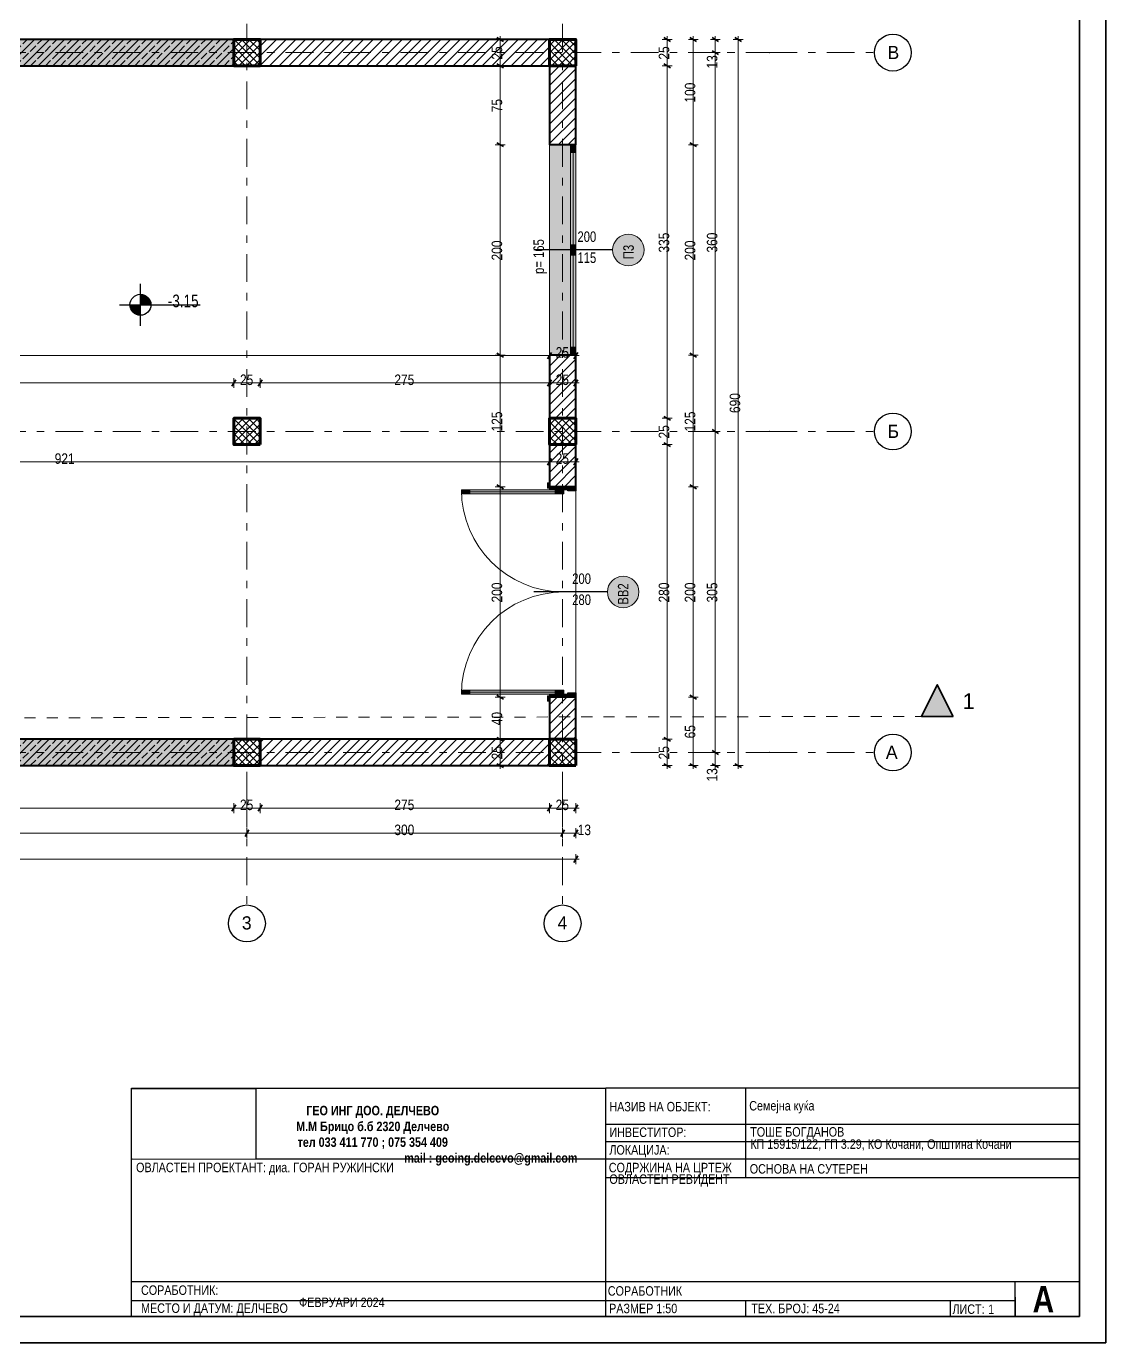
# Model space of a CAD drawing. Header units: millimetres. Extents: x -428 to 1070, y 0 to 420.
# Drawn here: x 214.8 to 420, y 0 to 250.2 of the extents above; entities that cross this region are included whole.
import ezdxf
from ezdxf.xclip import XClip

# ---------------------------------------------------------------- set-up
doc = ezdxf.new("R2010")
doc.units = ezdxf.units.MM
doc.header["$MEASUREMENT"] = 0
doc.header["$XCLIPFRAME"] = 0
doc.set_wipeout_variables(frame=1)
for name, pattern in [('- Двойно прекъснати линии', [10.936111, 5.291667, -2.116667, 1.411111, -2.116667]), ('- Прекъснати линия', [4.233333, 2.116667, -2.116667]), ('Wipeout_Contour', [1000, 0, -1000])]:
    doc.linetypes.add(name, pattern=pattern)
for name, color, linetype, lineweight, true_color in [('1', 7, 'Continuous', 13, 0x2b2b2b), ('168', 7, 'Continuous', 15, 0x5e5e5e), ('19', 7, 'Continuous', 0, 0xe4e4e4), ('25', 7, 'Continuous', 35, 0x1b1b1b), ('3', 7, 'Continuous', 18, 0x7c7c7c), ('45', 7, 'Continuous', 35, 0x404040), ('46', 7, 'Continuous', 35, 0x4e4e4e), ('5', 7, 'Continuous', 25, 0x4e4e4e), ('58', 7, 'Continuous', 25, 0xdf0000), ('61', 7, 'Continuous', 20, 0x6a6a6a), ('65', 7, 'Continuous', 20, 0x4e4e4e), ('85', 7, 'Continuous', 20, 0x404040), ('89', 7, 'Continuous', 20, 0x111111)]:
    doc.layers.add(name, color=color, linetype=linetype, lineweight=lineweight, true_color=true_color)
for name, color, linetype, lineweight in [('101', 253, 'Continuous', 15), ('18', 9, 'Continuous', 15), ('2', 8, 'Continuous', 15), ('23', 8, 'Continuous', 30), ('27', 7, 'Continuous', 40), ('41', 7, 'Continuous', 35), ('47', 7, 'Continuous', 60), ('7', 7, 'Continuous', 25)]:
    doc.layers.add(name, color=color, linetype=linetype, lineweight=lineweight)
doc.styles.add('GENERATED_STYLE_3', font='arial.ttf')
doc.styles.add('GENERATED_STYLE_4', font='GOTHIC.TTF')
doc.styles.add('GENERATED_STYLE_5', font='GOTHICB.TTF')
doc.styles.add('GENERATED_STYLE_6', font='GOTHIC.TTF')
picture_1 = doc.add_image_def('image1.jpg', size_in_pixel=(1216, 687))
pattern_1 = [(45, (-1057.9164, 149.9544), (-0.9192388, 0.9192388), [])]
pattern_2 = [(45, (-1057.9164, 149.9544), (-1.4142136, 1.4142136), []), (45, (-1058.6235, 150.6615), (-1.4142136, 1.4142136), [1.5, -0.5])]
pattern_3 = [(45, (-1057.9164, 149.9544), (-0.7071068, 0.7071068), []), (135, (-1057.9164, 149.9544), (0.7071068, 0.7071068), [])]

# ---------------------------------------------------------------- blocks, each defined once
blk = doc.blocks.new('Drawing_1_1', base_point=(246.71, 41.62))
at = {"color": 254, "linetype": 'Wipeout_Contour', "lineweight": 0, "ltscale": 1001.123103}
blk.add_wipeout([(234.97, 34.99), (258.44, 34.99), (258.44, 48.25), (234.97, 48.25)], dxfattribs=at)
at = {"layer": '1', "color": 250, "lineweight": 13, "true_color": 0x2b2b2b}
image = blk.add_image(picture_1, insert=(234.97, 34.99), size_in_units=(23.47, 13.26), dxfattribs=at)
image.set_boundary_path([(-0.5, -0.5), (1215.5, 686.5)])

msp = doc.modelspace()

# ---------------------------------------------------------------- hatches: boundary and pattern name
at = {"layer": '1', "linetype": 'Continuous', "lineweight": 13}
h = msp.add_hatch(dxfattribs=at)
h.set_pattern_fill('1_СТОМАНОБЕТОН_0001', color=256, style=0, pattern_type=2)
h.set_pattern_definition(pattern_2)
h.paths.add_polyline_path([(156.24, 247.67), (156.24, 242.67), (254.29, 242.67), (254.29, 247.67)])
h = msp.add_hatch(dxfattribs=at)
h.set_pattern_fill('1_СТОМАНОБЕТОН_0001', color=256, style=0, pattern_type=2)
h.set_pattern_definition(pattern_2)
h.paths.add_polyline_path([(156.24, 109.67), (254.29, 109.67), (254.29, 114.67), (156.24, 114.67)])
at = {"layer": '18', "linetype": 'Continuous', "lineweight": 15}
for points in [[(156.24, 247.67), (156.24, 242.67), (254.29, 242.67), (254.29, 247.67)], [(156.24, 109.67), (254.29, 109.67), (254.29, 114.67), (156.24, 114.67)]]:
    msp.add_hatch(color=256, dxfattribs=at).paths.add_polyline_path(points)
at = {"layer": '19', "linetype": 'Continuous', "lineweight": 0}
for points in [[(319.29, 208.67), (319.29, 226.17), (318.29, 226.17), (318.29, 208.67)], [(329.29, 204.67, 1), (329.29, 210.67, 1)], [(319.29, 207.67), (319.29, 208.67), (318.29, 208.67), (318.29, 207.67)], [(318.29, 207.67), (318.29, 206.67), (319.29, 206.67), (319.29, 207.67)], [(319.29, 189.17), (319.29, 206.67), (318.29, 206.67), (318.29, 189.17)], [(297.55, 162.11), (297.55, 161.31), (299.15, 161.31), (299.15, 162.11)], [(328.29, 139.67, 1), (328.29, 145.67, 1)], [(297.55, 123.23), (299.15, 123.23), (299.15, 124.03), (297.55, 124.03)]]:
    msp.add_hatch(color=256, dxfattribs=at).paths.add_polyline_path(points)
at = {"layer": '25', "linetype": 'Continuous', "lineweight": 35}
msp.add_hatch(color=256, dxfattribs=at).paths.add_polyline_path([(390.99, 119.03), (387.99, 125.03), (384.99, 119.02)])
at = {"layer": '58', "linetype": 'Continuous', "lineweight": 25}
for points in [[(236.54, 197.25), (238.54, 197.25), (238.38, 198.01), (237.95, 198.66), (237.3, 199.09), (236.54, 199.25)], [(236.54, 197.25), (234.54, 197.25), (234.69, 196.48), (235.12, 195.83), (235.77, 195.4), (236.54, 195.25)]]:
    msp.add_hatch(color=256, dxfattribs=at).paths.add_polyline_path(points)

# ---------------------------------------------------------------- linework, layer by layer
at = {"layer": '1', "linetype": '- Двойно прекъснати линии', "lineweight": 13}
for p, q in [((356.05, 245.17), (376.05, 245.17)), ((356.05, 173.17), (376.05, 173.17)), ((356.05, 112.17), (376.05, 112.17)), ((256.78, 103.18), (256.78, 83.18)), ((316.78, 103.18), (316.78, 83.18))]:
    msp.add_line(p, q, dxfattribs=at)
for p in [(356.05, 245.17), (356.05, 245.17), (356.05, 173.17), (356.05, 173.17), (356.05, 112.17), (356.05, 112.17), (256.78, 103.18), (256.78, 103.18), (316.78, 103.18), (316.78, 103.18)]:
    msp.add_point(p, dxfattribs=at)
at = {"layer": '101', "linetype": 'Continuous', "lineweight": 15}
for p, q in [((318.29, 226.17), (319.29, 226.17)), ((319.29, 208.67), (318.29, 208.67)), ((318.29, 208.67), (318.29, 207.67)), ((318.29, 207.67), (318.29, 206.67)), ((319.29, 207.67), (319.29, 208.67)), ((319.29, 206.67), (319.29, 207.67)), ((318.29, 206.67), (319.29, 206.67)), ((319.29, 189.17), (318.29, 189.17))]:
    msp.add_line(p, q, dxfattribs=at)
at = {"layer": '2', "linetype": 'Continuous', "lineweight": 15, "flags": 128}
for points in [[(329.29, 204.67, 1), (329.29, 210.67, 1)], [(328.29, 139.67, 1), (328.29, 145.67, 1)]]:
    msp.add_lwpolyline(points, format="xyb", close=True, dxfattribs=at)
at = {"layer": '25', "linetype": 'Continuous', "lineweight": 35, "flags": 128}
msp.add_lwpolyline([(390.99, 119.03), (384.99, 119.02), (387.99, 125.03)], close=True, dxfattribs=at)
at = {"layer": '27', "linetype": 'Continuous', "lineweight": 40, "flags": 128}
for points in [[(254.29, 247.67), (156.24, 247.67)], [(156.24, 242.67), (254.29, 242.67)], [(254.29, 114.67), (156.24, 114.67)], [(156.24, 109.67), (254.29, 109.67)]]:
    msp.add_lwpolyline(points, dxfattribs=at)
at = {"layer": '45', "linetype": 'Continuous', "lineweight": 35}
for p, q in [((337.28, 247.3), (336.03, 248.03)), ((342.24, 247.3), (340.99, 248.03)), ((346.43, 247.3), (345.18, 248.03)), ((350.77, 247.3), (349.52, 248.03)), ((345.18, 245.53), (346.43, 244.8)), ((336.03, 243.03), (337.28, 242.3)), ((304.28, 228.03), (305.53, 227.3)), ((340.99, 228.03), (342.24, 227.3)), ((304.28, 188.03), (305.53, 187.3)), ((340.99, 188.03), (342.24, 187.3)), ((253.93, 181.76), (254.65, 183.01)), ((258.93, 181.76), (259.65, 183.01)), ((336.03, 176.03), (337.28, 175.3)), ((345.18, 173.53), (346.43, 172.8)), ((336.03, 171.03), (337.28, 170.3)), ((304.28, 163.03), (305.53, 162.3)), ((340.99, 163.03), (342.24, 162.3)), ((304.28, 123.03), (305.53, 122.3)), ((340.99, 123.03), (342.24, 122.3)), ((336.03, 115.03), (337.28, 114.3)), ((345.18, 112.53), (346.43, 111.8)), ((336.03, 110.03), (337.28, 109.3)), ((340.99, 110.03), (342.24, 109.3)), ((345.18, 110.03), (346.43, 109.3)), ((349.52, 110.03), (350.77, 109.3)), ((253.93, 100.98), (254.65, 102.23)), ((258.93, 100.98), (259.65, 102.23)), ((313.93, 100.98), (314.65, 102.23)), ((318.93, 100.98), (319.65, 102.23)), ((256.43, 96.22), (257.15, 97.47)), ((316.43, 96.22), (317.15, 97.47)), ((318.93, 96.22), (319.65, 97.47)), ((318.93, 91.25), (319.65, 92.5))]:
    msp.add_line(p, q, dxfattribs=at)
at = {"layer": '5', "linetype": 'Continuous', "lineweight": 25}
for p, q in [((326.29, 207.67), (311.29, 207.67)), ((325.29, 142.67), (311.29, 142.67))]:
    msp.add_line(p, q, dxfattribs=at)
at = {"layer": '58', "linetype": 'Continuous', "lineweight": 25}
for p, q in [((236.54, 193.25), (236.54, 201.25)), ((232.54, 197.25), (247.86, 197.25))]:
    msp.add_line(p, q, dxfattribs=at)
msp.add_circle((236.54, 197.25), 2, dxfattribs=at)
at = {"layer": '61', "linetype": 'Continuous', "lineweight": 20}
for p, q in [((318.29, 226.17), (318.29, 208.67)), ((318.79, 208.67), (318.79, 226.17)), ((319.29, 208.67), (319.29, 226.17)), ((318.29, 206.67), (318.29, 189.17)), ((318.79, 189.17), (318.79, 206.67)), ((319.29, 189.17), (319.29, 206.67)), ((297.55, 162.11), (299.15, 162.11)), ((297.55, 161.31), (297.55, 162.11)), ((299.15, 161.31), (297.55, 161.31)), ((299.15, 162.11), (299.15, 161.31)), ((316.99, 161.31), (315.39, 161.31)), ((299.15, 124.03), (297.55, 124.03)), ((297.55, 124.03), (297.55, 123.23)), ((297.55, 123.23), (299.15, 123.23)), ((299.15, 123.23), (299.15, 124.03)), ((316.99, 124.03), (315.39, 124.03))]:
    msp.add_line(p, q, dxfattribs=at)
at = {"layer": '7', "color": 7, "linetype": 'Continuous', "lineweight": 25}
for p, q in [((414.87, 48.34), (324.98, 48.34)), ((324.98, 5), (324.98, 48.34)), ((324.98, 31.42), (414.87, 31.42)), ((351.54, 8.04), (351.54, 5)), ((390.42, 8.04), (390.42, 5))]:
    msp.add_line(p, q, dxfattribs=at)
at = {"layer": '7', "color": 7, "linetype": 'Continuous', "lineweight": 25, "flags": 128}
for points in [[(234.87, 48.34), (324.98, 48.34)], [(234.87, 5), (234.87, 48.34), (324.98, 48.34)], [(351.54, 48.34), (351.54, 31.42)], [(324.98, 41.53), (414.87, 41.53)], [(324.98, 38.23), (414.87, 38.23)], [(234.87, 34.93), (324.98, 34.93)], [(324.98, 34.93), (414.87, 34.93)], [(234.87, 11.64), (414.87, 11.64)], [(402.81, 8.64), (402.81, 5), (402.81, 11.64)], [(234.87, 8.04), (402.81, 8.04)], [(234.87, 5), (414.87, 5)]]:
    msp.add_lwpolyline(points, dxfattribs=at)
at = {"layer": '7', "linetype": 'Continuous', "lineweight": 25}
for centre in [(379.55, 245.17), (379.55, 173.17), (379.55, 112.17), (256.78, 79.68), (316.78, 79.68)]:
    msp.add_circle(centre, 3.5, dxfattribs=at)
at = {"layer": '85', "linetype": 'Continuous', "lineweight": 20}
for p, q in [((336.65, 247.67), (336.65, 248.28)), ((341.61, 247.67), (341.61, 248.28)), ((345.8, 247.67), (345.8, 248.28)), ((350.14, 247.67), (350.14, 248.28)), ((337.59, 247.67), (335.72, 247.67)), ((336.65, 242.67), (336.65, 247.67)), ((342.55, 247.67), (340.68, 247.67)), ((341.61, 227.67), (341.61, 247.67)), ((346.74, 247.67), (344.87, 247.67)), ((346.74, 245.17), (344.87, 245.17)), ((345.8, 245.17), (345.8, 247.67)), ((345.8, 173.17), (345.8, 245.17)), ((351.08, 247.67), (349.2, 247.67)), ((350.14, 109.67), (350.14, 247.67)), ((337.59, 242.67), (335.72, 242.67)), ((336.65, 175.67), (336.65, 242.67)), ((305.84, 227.67), (303.97, 227.67)), ((304.9, 187.67), (304.9, 227.67)), ((342.55, 227.67), (340.68, 227.67)), ((341.61, 187.67), (341.61, 227.67)), ((305.84, 187.67), (303.97, 187.67)), ((304.9, 162.67), (304.9, 187.67)), ((342.55, 187.67), (340.68, 187.67)), ((341.61, 162.67), (341.61, 187.67)), ((254.29, 183.32), (254.29, 181.45)), ((259.29, 183.32), (259.29, 181.45)), ((254.29, 182.39), (156.24, 182.39)), ((259.29, 182.39), (254.29, 182.39)), ((337.59, 175.67), (335.72, 175.67)), ((336.65, 170.67), (336.65, 175.67)), ((346.74, 173.17), (344.87, 173.17)), ((345.8, 112.17), (345.8, 173.17)), ((337.59, 170.67), (335.72, 170.67)), ((336.65, 114.67), (336.65, 170.67)), ((305.84, 162.67), (303.97, 162.67)), ((304.9, 122.67), (304.9, 162.67)), ((342.55, 162.67), (340.68, 162.67)), ((341.61, 122.67), (341.61, 162.67)), ((305.84, 122.67), (303.97, 122.67)), ((342.55, 122.67), (340.68, 122.67)), ((341.61, 109.67), (341.61, 122.67)), ((337.59, 114.67), (335.72, 114.67)), ((336.65, 109.67), (336.65, 114.67)), ((346.74, 112.17), (344.87, 112.17)), ((345.8, 109.67), (345.8, 112.17)), ((337.59, 109.67), (335.72, 109.67)), ((336.65, 109.05), (336.65, 109.67)), ((342.55, 109.67), (340.68, 109.67)), ((341.61, 109.05), (341.61, 109.67)), ((346.74, 109.67), (344.87, 109.67)), ((345.8, 109.05), (345.8, 109.67)), ((351.08, 109.67), (349.2, 109.67)), ((350.14, 109.05), (350.14, 109.67)), ((254.29, 101.6), (156.24, 101.6)), ((254.29, 102.54), (254.29, 100.66)), ((259.29, 101.6), (254.29, 101.6)), ((259.29, 102.54), (259.29, 100.66)), ((314.29, 101.6), (259.29, 101.6)), ((314.29, 102.54), (314.29, 100.66)), ((319.29, 101.6), (314.29, 101.6)), ((319.29, 102.54), (319.29, 100.66)), ((319.9, 101.6), (319.29, 101.6)), ((256.79, 97.79), (256.79, 95.91)), ((316.79, 97.79), (316.79, 95.91)), ((319.29, 97.79), (319.29, 95.91)), ((256.79, 96.85), (153.74, 96.85)), ((316.79, 96.85), (256.79, 96.85)), ((319.29, 96.85), (316.79, 96.85)), ((319.9, 96.85), (319.29, 96.85)), ((319.29, 92.81), (319.29, 90.93)), ((319.29, 91.87), (79.29, 91.87)), ((319.9, 91.87), (319.29, 91.87))]:
    msp.add_line(p, q, dxfattribs=at)
at = {"layer": '89', "linetype": 'Continuous', "lineweight": 20, "flags": 128}
msp.add_lwpolyline([(319.29, 109.67), (319.29, 247.67), (79.29, 247.67), (79.29, 109.67)], close=True, dxfattribs=at)

# ---------------------------------------------------------------- texts
at = {"layer": '1', "linetype": 'Continuous', "lineweight": 13, "style": 'GENERATED_STYLE_6'}
for s, insert, char_height, attachment_point in [('\\A1;{\\pql;\\pt0;\\fCentury Gothic|b0|i0|c0|p34;В}', (378.53, 246.45), 2.5, 1), ('\\A1;{\\W0.800000x;\\pql;\\fCentury Gothic|b0|i0|c0|p34;-3.15}', (241.74, 196.75), 2.4, 7), ('\\A1;{\\pql;\\pt0;\\fCentury Gothic|b0|i0|c0|p34;Б}', (378.53, 174.45), 2.5, 1), ('\\A1;{\\pql;\\pt0;\\fCentury Gothic|b0|i0|c0|p34;А}', (378.22, 113.45), 2.5, 1), ('\\A1;{\\pql;\\pt0;\\fCentury Gothic|b0|i0|c0|p34;3}', (255.81, 81.03), 2.5, 1), ('\\A1;{\\pql;\\pt0;\\fCentury Gothic|b0|i0|c0|p34;4}', (315.81, 81.03), 2.5, 1)]:
    msp.add_mtext(s, dxfattribs=dict(at, insert=insert, char_height=char_height, attachment_point=attachment_point))
at = {"layer": '25', "linetype": 'Continuous', "lineweight": 35, "insert": (392.79, 120.41), "char_height": 3, "attachment_point": 7, "rotation": 0.0882, "style": 'GENERATED_STYLE_3'}
msp.add_mtext('\\A1;{\\pql;\\pt0;\\fArial|b0|i0|c0|p34;1}', dxfattribs=at)
at = {"layer": '41', "color": 7, "linetype": 'Continuous', "lineweight": 35, "char_height": 1.8, "attachment_point": 4, "style": 'GENERATED_STYLE_4'}
for s, insert in [('\\A1;{\\W0.850000x;\\pql;\\fCentury Gothic|b0|i0|c204|p34;НАЗИВ НА ОБЈЕКТ:}', (325.67, 44.84)), ('\\A1;{\\W0.850000x;\\pql;\\fCentury Gothic|b0|i0|c204|p34;Семејна куќа}', (352.25, 44.76)), ('\\A1;{\\W0.850000x;\\pql;\\fCentury Gothic|b0|i0|c204|p34;ИНВЕСТИТОР:}', (325.67, 39.98)), ('\\A1;{\\W0.850000x;\\pql;\\fCentury Gothic|b0|i0|c204|p34;ТОШЕ БОГДАНОВ}', (352.44, 39.8)), ('\\A1;{\\W0.850000x;\\pql;\\fCentury Gothic|b0|i0|c204|p34;ЛОКАЦИЈА:}', (325.67, 36.38)), ('\\A1;{\\W0.850000x;\\pql;\\fCentury Gothic|b0|i0|c204|p34;КП 15915/12\\fCentury Gothic|b0|i0|c204|p34;2\\fCentury Gothic|b0|i0|c204|p34;, ГП 3.29, КО Кочани, Општина Кочани\\P\\pql;\\fCentury Gothic|b0|i0|c204|p34;}', (352.46, 37.57)), ('\\A1;{\\W0.850000x;\\pql;\\fCentury Gothic|b0|i0|c204|p34;СОДРЖИНА НА ЦРТЕЖ}', (325.56, 33.02)), ('\\A1;{\\W0.850000x;\\pql;\\fCentury Gothic|b0|i0|c204|p34;ОВЛАСТЕН РЕВИДЕНТ\\P\\pqc;\\fCentury Gothic|b0|i0|c204|p34;}', (325.67, 30.82)), ('\\A1;{\\W0.850000x;\\pql;\\fCentury Gothic|b0|i0|c204|p34;СОРАБОТНИК:}', (236.65, 9.97)), ('\\A1;{\\W0.850000x;\\pql;\\fCentury Gothic|b0|i0|c204|p34;СОРАБОТНИК}', (325.37, 9.82)), ('\\A1;{\\W0.850000x;\\pql;\\fCentury Gothic|b0|i0|c204|p34;ФЕВРУАРИ 2024\\P\\pql;\\fCentury Gothic|b0|i0|c204|p34;}', (266.68, 7.65)), ('\\A1;{\\W0.850000x;\\pql;\\fCentury Gothic|b0|i0|c204|p34;МЕСТО И ДАТУМ: ДЕЛЧЕВО}', (236.65, 6.3)), ('\\A1;{\\W0.850000x;\\pql;\\fCentury Gothic|b0|i0|c204|p34;РАЗМЕР 1:50}', (325.62, 6.49)), ('\\A1;{\\W0.850000x;\\pql;\\fCentury Gothic|b0|i0|c204|p34;ТЕХ. БРОЈ: \\fCentury Gothic|b0|i0|c204|p34;45-24}', (352.65, 6.49)), ('\\A1;{\\W0.850000x;\\pql;\\fCentury Gothic|b0|i0|c204|p34;ЛИСТ: }', (390.88, 6.36))]:
    msp.add_mtext(s, dxfattribs=dict(at, insert=insert))
at = {"layer": '46', "linetype": 'Continuous', "lineweight": 35, "char_height": 2, "attachment_point": 7, "rotation": 90, "style": 'GENERATED_STYLE_6'}
for s, insert in [('\\A1;{\\W0.850000x;\\pql;\\fCentury Gothic|b0|i0|c0|p34;25}', (337.07, 243.84)), ('\\A1;{\\W0.850000x;\\pql;\\fCentury Gothic|b0|i0|c0|p34;13}', (346.22, 242.15)), ('\\A1;{\\W0.850000x;\\pql;\\fCentury Gothic|b0|i0|c0|p34;100}', (342.03, 235.67)), ('\\A1;{\\W0.850000x;\\pql;\\fCentury Gothic|b0|i0|c0|p34;75}', (305.32, 233.84)), ('\\A1;{\\W0.850000x;\\pql;\\fCentury Gothic|b0|i0|c0|p34;335}', (337.07, 207.17)), ('\\A1;{\\W0.850000x;\\pql;\\fCentury Gothic|b0|i0|c0|p34;360}', (346.22, 207.17)), ('\\A1;{\\W0.850000x;\\pql;\\fCentury Gothic|b0|i0|c0|p34;200}', (305.32, 205.67)), ('\\A1;{\\W0.850000x;\\pql;\\fCentury Gothic|b0|i0|c0|p34;200}', (342.03, 205.67)), ('\\A1;{\\W0.850000x;\\pql;\\fCentury Gothic|b0|i0|c0|p34;690}', (350.56, 176.67)), ('\\A1;{\\W0.850000x;\\pql;\\fCentury Gothic|b0|i0|c0|p34;125}', (305.32, 173.17)), ('\\A1;{\\W0.850000x;\\pql;\\fCentury Gothic|b0|i0|c0|p34;125}', (342.03, 173.17)), ('\\A1;{\\W0.850000x;\\pql;\\fCentury Gothic|b0|i0|c0|p34;25}', (337.07, 171.84)), ('\\A1;{\\W0.850000x;\\pql;\\fCentury Gothic|b0|i0|c0|p34;200}', (305.32, 140.67)), ('\\A1;{\\W0.850000x;\\pql;\\fCentury Gothic|b0|i0|c0|p34;280}', (337.07, 140.67)), ('\\A1;{\\W0.850000x;\\pql;\\fCentury Gothic|b0|i0|c0|p34;200}', (342.03, 140.67)), ('\\A1;{\\W0.850000x;\\pql;\\fCentury Gothic|b0|i0|c0|p34;305}', (346.22, 140.67)), ('\\A1;{\\W0.850000x;\\pql;\\fCentury Gothic|b0|i0|c0|p34;40}', (305.32, 117.34)), ('\\A1;{\\W0.850000x;\\pql;\\fCentury Gothic|b0|i0|c0|p34;65}', (342.03, 114.84)), ('\\A1;{\\W0.850000x;\\pql;\\fCentury Gothic|b0|i0|c0|p34;25}', (337.07, 110.84)), ('\\A1;{\\W0.850000x;\\pql;\\fCentury Gothic|b0|i0|c0|p34;13}', (346.22, 106.65))]:
    msp.add_mtext(s, dxfattribs=dict(at, insert=insert))
at = {"layer": '46', "linetype": 'Continuous', "lineweight": 35, "char_height": 2, "attachment_point": 7, "style": 'GENERATED_STYLE_6'}
for s, insert in [('\\A1;{\\W0.850000x;\\pql;\\fCentury Gothic|b0|i0|c0|p34;25}', (255.46, 181.97)), ('\\A1;{\\W0.850000x;\\pql;\\fCentury Gothic|b0|i0|c0|p34;275}', (284.8, 181.97)), ('\\A1;{\\W0.850000x;\\pql;\\fCentury Gothic|b0|i0|c0|p34;921}', (220.24, 166.99)), ('\\A1;{\\W0.850000x;\\pql;\\fCentury Gothic|b0|i0|c0|p34;25}', (255.46, 101.18)), ('\\A1;{\\W0.850000x;\\pql;\\fCentury Gothic|b0|i0|c0|p34;275}', (284.8, 101.18)), ('\\A1;{\\W0.850000x;\\pql;\\fCentury Gothic|b0|i0|c0|p34;25}', (315.46, 101.18)), ('\\A1;{\\W0.850000x;\\pql;\\fCentury Gothic|b0|i0|c0|p34;300}', (284.8, 96.43)), ('\\A1;{\\W0.850000x;\\pql;\\fCentury Gothic|b0|i0|c0|p34;13}', (319.65, 96.43))]:
    msp.add_mtext(s, dxfattribs=dict(at, insert=insert))
at = {"layer": '46', "color": 251, "linetype": 'Continuous', "lineweight": 35, "true_color": 0x4e4e4e}
for s, insert, char_height, attachment_point, style in [('\\A1;{\\W0.850000x;\\pqc;\\fCentury Gothic|b1|i0|c204|p34;ГЕО ИНГ ДОО. ДЕЛЧЕВО\\P\\pqc;\\fCentury Gothic|b1|i0|c204|p34;М.М Брицо б.б 2320 Делчево \\P\\pqc;\\fCentury Gothic|b1|i0|c204|p34;тел 033 411 770 ; 075 354 409 \\P\\pqc;\\fCentury Gothic|b1|i0|c204|p34;                                                                               \\fCentury Gothic|b1|i0|c204|p34;mail : geoing.delcevo@gmail.com\\P\\pqc;\\fCentury Gothic|b0|i0|c204|p34;\\H1.388889x;}', (280.69, 39.33), 1.8, 5, 'GENERATED_STYLE_5'), ('\\A1;{\\W0.850000x;\\pql;\\fCentury Gothic|b0|i0|c204|p34;ОСНОВА НА \\fCentury Gothic|b0|i0|c204|p34;СУТЕРЕН}', (352.35, 33.02), 1.8, 4, 'GENERATED_STYLE_4'), ('\\A1;{\\W0.850000x;\\pql;\\fCentury Gothic|b1|i0|c204|p34;А}', (406.1, 8.24), 5, 4, 'GENERATED_STYLE_5'), ('\\A1;{\\W0.850000x;\\pql;\\fCentury Gothic|b0|i0|c204|p34;1}', (397.66, 6.34), 1.8, 4, 'GENERATED_STYLE_4')]:
    msp.add_mtext(s, dxfattribs=dict(at, insert=insert, char_height=char_height, attachment_point=attachment_point, style=style))
at = {"layer": '7', "linetype": 'Continuous', "lineweight": 25, "char_height": 2, "attachment_point": 7, "style": 'GENERATED_STYLE_6'}
for s, insert in [('\\A1;{\\W0.800000x;\\pql;\\pt0;\\fCentury Gothic|b0|i0|c0|p34;200\\fCentury Gothic|b0|i0|c0|p34;\\A1{\\H.66x;\\S^  ;}\\fCentury Gothic|b0|i0|c0|p34;\\fCentury Gothic|b0|i0|c0|p34;}', (319.6, 208.61)), ('\\A1;{\\W0.800000x;\\pql;\\pt0;\\fCentury Gothic|b0|i0|c0|p34;115\\fCentury Gothic|b0|i0|c0|p34;\\A1{\\H.66x;\\S^  ;}\\fCentury Gothic|b0|i0|c0|p34;\\fCentury Gothic|b0|i0|c0|p34;}', (319.6, 204.61)), ('\\A1;{\\W0.800000x;\\pql;\\pt0;\\fCentury Gothic|b0|i0|c0|p34;200\\fCentury Gothic|b0|i0|c0|p34;\\A1{\\H.66x;\\S^  ;}\\fCentury Gothic|b0|i0|c0|p34;\\fCentury Gothic|b0|i0|c0|p34;}', (318.6, 143.61)), ('\\A1;{\\W0.800000x;\\pql;\\pt0;\\fCentury Gothic|b0|i0|c0|p34;280\\fCentury Gothic|b0|i0|c0|p34;\\A1{\\H.66x;\\S^  ;}\\fCentury Gothic|b0|i0|c0|p34;\\fCentury Gothic|b0|i0|c0|p34;}', (318.6, 139.61))]:
    msp.add_mtext(s, dxfattribs=dict(at, insert=insert))
at = {"layer": '7', "linetype": 'Continuous', "lineweight": 25, "char_height": 2, "attachment_point": 7, "rotation": 90, "style": 'GENERATED_STYLE_6'}
for s, insert in [('\\A1;{\\W0.800000x;\\pql;\\pt0;\\fCentury Gothic|b0|i0|c0|p34;p= 165\\fCentury Gothic|b0|i0|c0|p34;\\A1{\\H.66x;\\S^  ;}\\fCentury Gothic|b0|i0|c0|p34;\\fCentury Gothic|b0|i0|c0|p34;}', (313.84, 203.11)), ('\\A1;{\\W0.800000x;\\pql;\\pt0;\\fCentury Gothic|b0|i0|c0|p34;П3\\fCentury Gothic|b0|i0|c0|p34;\\fCentury Gothic|b0|i0|c0|p34;\\fCentury Gothic|b0|i0|c0|p34;}', (330.34, 205.92)), ('\\A1;{\\W0.800000x;\\pql;\\pt0;\\fCentury Gothic|b0|i0|c0|p34;ВВ2\\fCentury Gothic|b0|i0|c0|p34;\\fCentury Gothic|b0|i0|c0|p34;\\fCentury Gothic|b0|i0|c0|p34;}', (329.29, 140.27))]:
    msp.add_mtext(s, dxfattribs=dict(at, insert=insert))

# ---------------------------------------------------------------- next in the draw order: block references
at = {"layer": '65', "color": 251, "linetype": 'Continuous', "lineweight": 20, "true_color": 0x4e4e4e}
ref = msp.add_blockref('Drawing_1_1', (246.71, 41.62), dxfattribs=at)
XClip(ref).set_block_clipping_path([(234.9708717157, 34.9940413797), (258.441805883, 48.254347114)])

# ---------------------------------------------------------------- next in the draw order: linework, layer by layer
at = {"layer": '41', "color": 7, "linetype": 'Continuous', "lineweight": 35, "flags": 128}
for points in [[(420, 297), (0, 297), (0, 0), (420, 0)], [(415, 292), (25, 292), (25, 5), (415, 5)]]:
    msp.add_lwpolyline(points, close=True, dxfattribs=at)
at = {"layer": '7', "color": 7, "linetype": 'Continuous', "lineweight": 25, "flags": 128}
msp.add_lwpolyline([(258.44, 48.34), (258.44, 34.99)], dxfattribs=at)

# ---------------------------------------------------------------- next in the draw order: texts
at = {"layer": '41', "color": 7, "linetype": 'Continuous', "lineweight": 35, "insert": (235.71, 33.04), "char_height": 1.8, "attachment_point": 4, "style": 'GENERATED_STYLE_4'}
msp.add_mtext('\\A1;{\\W0.850000x;\\pql;\\fCentury Gothic|b0|i0|c204|p34;ОВЛАСТЕН ПРОЕКТАНТ: диа. \\fCentury Gothic|b0|i0|c204|p34;ГОРАН РУЖИНСКИ}', dxfattribs=at)

# ---------------------------------------------------------------- next in the draw order: wipeouts: each hides what was drawn before it
at = {"linetype": 'Wipeout_Contour', "lineweight": 0, "ltscale": 1510.834981}
msp.add_wipeout([(259.29, 247.67), (259.29, 242.67), (314.29, 242.67), (314.29, 247.67)], dxfattribs=at)
at = {"linetype": 'Wipeout_Contour', "lineweight": 0, "ltscale": 1460.867765}
msp.add_wipeout([(314.29, 175.67), (319.29, 175.67), (319.29, 187.67), (314.29, 187.67)], dxfattribs=at)
at = {"linetype": 'Wipeout_Contour', "lineweight": 0, "ltscale": 1238.912635}
msp.add_wipeout([(259.29, 170.67), (259.29, 175.67), (254.29, 175.67), (254.29, 170.67)], dxfattribs=at)
at = {"linetype": 'Wipeout_Contour', "lineweight": 0, "ltscale": 1431.892067}
msp.add_wipeout([(319.29, 170.67), (314.29, 170.67), (314.29, 162.67), (319.29, 162.67)], dxfattribs=at)
at = {"linetype": 'Wipeout_Contour', "lineweight": 0, "ltscale": 1232.402503}
msp.add_wipeout([(259.29, 109.67), (314.29, 109.67), (314.29, 114.67), (259.29, 114.67)], dxfattribs=at)

# ---------------------------------------------------------------- next in the draw order: hatches: boundary and pattern name
at = {"layer": '1', "linetype": 'Continuous', "lineweight": 13}
h = msp.add_hatch(dxfattribs=at)
h.set_pattern_fill('1_БЕТОН_СГЛОБЯЕМИ_ЕЛЕМЕН_E7', color=256, style=0, pattern_type=2)
h.set_pattern_definition(pattern_3)
h.paths.add_polyline_path([(259.29, 170.67), (259.29, 175.67), (254.29, 175.67), (254.29, 170.67)])
at = {"layer": '168', "linetype": 'Continuous', "lineweight": 15}
h = msp.add_hatch(dxfattribs=at)
h.set_pattern_fill('COMMON_BRICK_0001', color=256, style=0, pattern_type=2)
h.set_pattern_definition(pattern_1)
h.paths.add_polyline_path([(259.29, 247.67), (259.29, 242.67), (314.29, 242.67), (314.29, 247.67)])
h = msp.add_hatch(dxfattribs=at)
h.set_pattern_fill('COMMON_BRICK_0001', color=256, style=0, pattern_type=2)
h.set_pattern_definition(pattern_1)
h.paths.add_polyline_path([(314.29, 175.67), (319.29, 175.67), (319.29, 187.67), (314.29, 187.67)])
h = msp.add_hatch(dxfattribs=at)
h.set_pattern_fill('COMMON_BRICK_0001', color=256, style=0, pattern_type=2)
h.set_pattern_definition(pattern_1)
h.paths.add_polyline_path([(319.29, 170.67), (314.29, 170.67), (314.29, 162.67), (319.29, 162.67)])
h = msp.add_hatch(dxfattribs=at)
h.set_pattern_fill('COMMON_BRICK_0001', color=256, style=0, pattern_type=2)
h.set_pattern_definition(pattern_1)
h.paths.add_polyline_path([(259.29, 109.67), (314.29, 109.67), (314.29, 114.67), (259.29, 114.67)])
at = {"layer": '19', "linetype": 'Continuous', "lineweight": 0}
for points in [[(319.29, 187.67), (319.29, 189.17), (318.29, 189.17), (318.29, 187.67)], [(313.91, 162.41), (314.29, 162.41), (314.29, 163.41), (313.91, 163.41)], [(316.99, 162.17), (316.99, 162.67), (314.29, 162.67), (314.29, 162.17)], [(319.29, 161.87), (319.29, 162.67), (316.99, 162.67), (316.99, 162.11), (317.79, 162.11), (317.79, 161.87)], [(299.15, 162.11), (299.15, 161.71), (315.39, 161.71), (315.39, 162.11)], [(299.15, 161.71), (299.15, 161.31), (315.39, 161.31), (315.39, 161.71)], [(316.99, 161.31), (316.99, 162.11), (315.39, 162.11), (315.39, 161.31)]]:
    msp.add_hatch(color=256, dxfattribs=at).paths.add_polyline_path(points)

# ---------------------------------------------------------------- next in the draw order: linework, layer by layer
at = {"layer": '101', "linetype": 'Continuous', "lineweight": 15}
for p, q in [((318.29, 189.17), (318.29, 187.67)), ((319.29, 187.67), (319.29, 189.17))]:
    msp.add_line(p, q, dxfattribs=at)
at = {"layer": '23', "linetype": 'Continuous', "lineweight": 30}
for p, q in [((316.99, 162.11), (316.99, 162.67)), ((316.99, 162.67), (319.29, 162.67)), ((319.29, 162.67), (319.29, 161.87)), ((317.79, 162.11), (316.99, 162.11)), ((317.79, 161.87), (317.79, 162.11)), ((319.29, 161.87), (317.79, 161.87))]:
    msp.add_line(p, q, dxfattribs=at)
at = {"layer": '27', "linetype": 'Continuous', "lineweight": 40}
for p, q in [((318.29, 187.67), (314.29, 187.67)), ((318.29, 187.67), (314.29, 187.67)), ((319.29, 187.67), (318.29, 187.67)), ((319.29, 187.67), (318.29, 187.67)), ((319.29, 187.67), (318.29, 187.67)), ((314.29, 162.67), (314.29, 163.41)), ((314.29, 162.67), (314.29, 163.41)), ((314.29, 162.67), (314.29, 163.41)), ((316.99, 162.67), (314.29, 162.67)), ((316.99, 162.67), (314.29, 162.67)), ((316.99, 162.67), (314.29, 162.67)), ((319.29, 162.67), (316.99, 162.67)), ((319.29, 162.67), (316.99, 162.67)), ((319.29, 162.67), (316.99, 162.67))]:
    msp.add_line(p, q, dxfattribs=at)
at = {"layer": '27', "linetype": 'Continuous', "lineweight": 40, "flags": 128}
for points in [[(314.29, 247.67), (259.29, 247.67)], [(259.29, 242.67), (314.29, 242.67)], [(314.29, 187.67), (314.29, 175.67)], [(319.29, 175.67), (319.29, 187.67)], [(314.29, 170.67), (314.29, 162.67)], [(319.29, 162.67), (319.29, 170.67)], [(314.29, 114.67), (259.29, 114.67)], [(259.29, 109.67), (314.29, 109.67)]]:
    msp.add_lwpolyline(points, dxfattribs=at)
at = {"layer": '3', "linetype": 'Continuous', "lineweight": 18}
msp.add_arc((316.99, 162.11), 19.44, 180, 270, dxfattribs=at)
at = {"layer": '45', "linetype": 'Continuous', "lineweight": 35}
for p, q in [((305.53, 247.3), (304.28, 248.03)), ((304.28, 243.03), (305.53, 242.3)), ((313.93, 186.96), (314.65, 188.21)), ((318.93, 186.96), (319.65, 188.21)), ((313.93, 181.76), (314.65, 183.01)), ((318.93, 181.76), (319.65, 183.01)), ((313.93, 166.78), (314.65, 168.03)), ((318.93, 166.78), (319.65, 168.03)), ((304.28, 115.03), (305.53, 114.3)), ((304.28, 110.03), (305.53, 109.3))]:
    msp.add_line(p, q, dxfattribs=at)
at = {"layer": '47', "linetype": 'Continuous', "lineweight": 60, "flags": 128}
msp.add_lwpolyline([(259.29, 170.67), (259.29, 175.67), (254.29, 175.67), (254.29, 170.67)], close=True, dxfattribs=at)
at = {"layer": '61', "linetype": 'Continuous', "lineweight": 20}
for p, q in [((313.91, 162.41), (313.91, 163.41)), ((313.91, 163.41), (314.29, 163.41)), ((314.29, 163.41), (314.29, 162.41)), ((314.29, 162.17), (314.29, 162.67)), ((314.29, 162.67), (316.99, 162.67)), ((316.99, 162.67), (316.99, 162.17)), ((299.15, 161.71), (315.39, 161.71)), ((314.29, 162.41), (313.91, 162.41)), ((316.99, 162.17), (314.29, 162.17)), ((315.39, 161.31), (315.39, 162.11)), ((315.39, 162.11), (316.99, 162.11)), ((316.99, 162.11), (316.99, 161.31))]:
    msp.add_line(p, q, dxfattribs=at)
at = {"layer": '61', "linetype": 'Continuous', "lineweight": 20, "flags": 128}
for points in [[(299.15, 162.11), (315.39, 162.11), (315.39, 161.71), (299.15, 161.71)], [(299.15, 161.71), (315.39, 161.71), (315.39, 161.31), (299.15, 161.31)]]:
    msp.add_lwpolyline(points, close=True, dxfattribs=at)
at = {"layer": '85', "linetype": 'Continuous', "lineweight": 20}
for p, q in [((304.9, 247.67), (304.9, 248.28)), ((305.84, 247.67), (303.97, 247.67)), ((304.9, 242.67), (304.9, 247.67)), ((305.84, 242.67), (303.97, 242.67)), ((304.9, 227.67), (304.9, 242.67)), ((314.29, 188.52), (314.29, 186.65)), ((319.29, 188.52), (319.29, 186.65)), ((314.29, 187.58), (84.29, 187.58)), ((319.29, 187.58), (314.29, 187.58)), ((319.9, 187.58), (319.29, 187.58)), ((314.29, 183.32), (314.29, 181.45)), ((319.29, 183.32), (319.29, 181.45)), ((314.29, 182.39), (259.29, 182.39)), ((319.29, 182.39), (314.29, 182.39)), ((319.9, 182.39), (319.29, 182.39)), ((314.29, 168.35), (314.29, 166.47)), ((319.29, 168.35), (319.29, 166.47)), ((314.29, 167.41), (130.17, 167.41)), ((319.29, 167.41), (314.29, 167.41)), ((319.9, 167.41), (319.29, 167.41)), ((304.9, 114.67), (304.9, 122.67)), ((305.84, 114.67), (303.97, 114.67)), ((304.9, 109.67), (304.9, 114.67)), ((305.84, 109.67), (303.97, 109.67)), ((304.9, 109.05), (304.9, 109.67))]:
    msp.add_line(p, q, dxfattribs=at)

# ---------------------------------------------------------------- next in the draw order: texts
at = {"layer": '46', "linetype": 'Continuous', "lineweight": 35, "char_height": 2, "attachment_point": 7, "rotation": 90, "style": 'GENERATED_STYLE_6'}
for insert in [(305.32, 243.84), (305.32, 110.84)]:
    msp.add_mtext('\\A1;{\\W0.850000x;\\pql;\\fCentury Gothic|b0|i0|c0|p34;25}', dxfattribs=dict(at, insert=insert))
at = {"layer": '46', "linetype": 'Continuous', "lineweight": 35, "char_height": 2, "attachment_point": 7, "style": 'GENERATED_STYLE_6'}
for insert in [(315.46, 187.17), (315.46, 181.97), (315.46, 166.99)]:
    msp.add_mtext('\\A1;{\\W0.850000x;\\pql;\\fCentury Gothic|b0|i0|c0|p34;25}', dxfattribs=dict(at, insert=insert))

# ---------------------------------------------------------------- next in the draw order: wipeouts: each hides what was drawn before it
at = {"linetype": 'Wipeout_Contour', "lineweight": 0, "ltscale": 1420.14765}
msp.add_wipeout([(259.29, 242.67), (259.29, 247.67), (254.29, 247.67), (254.29, 242.67)], dxfattribs=at)
at = {"linetype": 'Wipeout_Contour', "lineweight": 0, "ltscale": 1578.316182}
msp.add_wipeout([(319.29, 242.67), (314.29, 242.67), (314.29, 227.67), (319.29, 227.67)], dxfattribs=at)
at = {"linetype": 'Wipeout_Contour', "lineweight": 0, "ltscale": 1444.141387}
msp.add_wipeout([(319.29, 170.67), (319.29, 175.67), (314.29, 175.67), (314.29, 170.67)], dxfattribs=at)
at = {"linetype": 'Wipeout_Contour', "lineweight": 0, "ltscale": 1353.219767}
msp.add_wipeout([(314.29, 114.67), (319.29, 114.67), (319.29, 122.67), (314.29, 122.67)], dxfattribs=at)
at = {"linetype": 'Wipeout_Contour', "lineweight": 0, "ltscale": 1120.90538}
msp.add_wipeout([(259.29, 109.67), (259.29, 114.67), (254.29, 114.67), (254.29, 109.67)], dxfattribs=at)

# ---------------------------------------------------------------- next in the draw order: hatches: boundary and pattern name
at = {"linetype": 'Continuous', "lineweight": 0}
msp.add_hatch(color=256, dxfattribs=at).paths.add_polyline_path([(319.29, 227.67), (314.29, 227.67), (314.29, 187.67), (319.29, 187.67)])
at = {"layer": '1', "linetype": 'Continuous', "lineweight": 13}
h = msp.add_hatch(dxfattribs=at)
h.set_pattern_fill('1_БЕТОН_СГЛОБЯЕМИ_ЕЛЕМЕН_E7', color=256, style=0, pattern_type=2)
h.set_pattern_definition(pattern_3)
h.paths.add_polyline_path([(259.29, 242.67), (259.29, 247.67), (254.29, 247.67), (254.29, 242.67)])
h = msp.add_hatch(dxfattribs=at)
h.set_pattern_fill('1_БЕТОН_СГЛОБЯЕМИ_ЕЛЕМЕН_E7', color=256, style=0, pattern_type=2)
h.set_pattern_definition(pattern_3)
h.paths.add_polyline_path([(319.29, 170.67), (319.29, 175.67), (314.29, 175.67), (314.29, 170.67)])
h = msp.add_hatch(dxfattribs=at)
h.set_pattern_fill('1_БЕТОН_СГЛОБЯЕМИ_ЕЛЕМЕН_E7', color=256, style=0, pattern_type=2)
h.set_pattern_definition(pattern_3)
h.paths.add_polyline_path([(259.29, 109.67), (259.29, 114.67), (254.29, 114.67), (254.29, 109.67)])
at = {"layer": '168', "linetype": 'Continuous', "lineweight": 15}
h = msp.add_hatch(dxfattribs=at)
h.set_pattern_fill('COMMON_BRICK_0001', color=256, style=0, pattern_type=2)
h.set_pattern_definition(pattern_1)
h.paths.add_polyline_path([(319.29, 242.67), (314.29, 242.67), (314.29, 227.67), (319.29, 227.67)])
h = msp.add_hatch(dxfattribs=at)
h.set_pattern_fill('COMMON_BRICK_0001', color=256, style=0, pattern_type=2)
h.set_pattern_definition(pattern_1)
h.paths.add_polyline_path([(314.29, 114.67), (319.29, 114.67), (319.29, 122.67), (314.29, 122.67)])
at = {"layer": '19', "linetype": 'Continuous', "lineweight": 0}
for points in [[(318.29, 227.67), (318.29, 226.17), (319.29, 226.17), (319.29, 227.67)], [(299.15, 123.63), (315.39, 123.63), (315.39, 124.03), (299.15, 124.03)], [(299.15, 123.23), (315.39, 123.23), (315.39, 123.63), (299.15, 123.63)], [(314.29, 122.93), (313.91, 122.93), (313.91, 121.93), (314.29, 121.93)], [(316.99, 122.67), (316.99, 123.17), (314.29, 123.17), (314.29, 122.67)], [(316.99, 124.03), (315.39, 124.03), (315.39, 123.23), (316.99, 123.23)], [(319.29, 122.67), (319.29, 123.47), (317.79, 123.47), (317.79, 123.23), (316.99, 123.23), (316.99, 122.67)]]:
    msp.add_hatch(color=256, dxfattribs=at).paths.add_polyline_path(points)

# ---------------------------------------------------------------- next in the draw order: linework, layer by layer
at = {"layer": '1', "linetype": '- Двойно прекъснати линии', "lineweight": 13}
for p, q in [((256.78, 103.18), (256.78, 251.67)), ((78.2, 173.17), (356.05, 173.17))]:
    msp.add_line(p, q, dxfattribs=at)
at = {"layer": '101', "linetype": 'Continuous', "lineweight": 15}
for p, q in [((318.29, 227.67), (318.29, 226.17)), ((319.29, 226.17), (319.29, 227.67))]:
    msp.add_line(p, q, dxfattribs=at)
at = {"layer": '23', "linetype": 'Continuous', "lineweight": 30}
for p, q in [((316.99, 122.67), (316.99, 123.23)), ((316.99, 123.23), (317.79, 123.23)), ((319.29, 122.67), (316.99, 122.67)), ((317.79, 123.23), (317.79, 123.47)), ((317.79, 123.47), (319.29, 123.47)), ((319.29, 123.47), (319.29, 122.67))]:
    msp.add_line(p, q, dxfattribs=at)
at = {"layer": '27', "linetype": 'Continuous', "lineweight": 40}
for p, q in [((318.29, 227.67), (314.29, 227.67)), ((318.29, 227.67), (314.29, 227.67)), ((319.29, 227.67), (318.29, 227.67)), ((319.29, 227.67), (318.29, 227.67)), ((319.29, 227.67), (318.29, 227.67)), ((314.29, 122.67), (314.29, 121.93)), ((316.99, 122.67), (314.29, 122.67)), ((316.99, 122.67), (314.29, 122.67)), ((316.99, 122.67), (314.29, 122.67)), ((314.29, 122.67), (314.29, 121.93)), ((314.29, 122.67), (314.29, 121.93)), ((319.29, 122.67), (316.99, 122.67)), ((319.29, 122.67), (316.99, 122.67)), ((319.29, 122.67), (316.99, 122.67))]:
    msp.add_line(p, q, dxfattribs=at)
at = {"layer": '27', "linetype": 'Continuous', "lineweight": 40, "flags": 128}
for points in [[(314.29, 242.67), (314.29, 227.67)], [(319.29, 227.67), (319.29, 242.67)], [(314.29, 122.67), (314.29, 114.67)], [(319.29, 114.67), (319.29, 122.67)]]:
    msp.add_lwpolyline(points, dxfattribs=at)
at = {"layer": '3', "linetype": 'Continuous', "lineweight": 18}
msp.add_arc((316.99, 123.23), 19.44, 90, 180, dxfattribs=at)
at = {"layer": '47', "linetype": 'Continuous', "lineweight": 60, "flags": 128}
for points in [[(259.29, 242.67), (259.29, 247.67), (254.29, 247.67), (254.29, 242.67)], [(319.29, 170.67), (319.29, 175.67), (314.29, 175.67), (314.29, 170.67)], [(259.29, 109.67), (259.29, 114.67), (254.29, 114.67), (254.29, 109.67)]]:
    msp.add_lwpolyline(points, close=True, dxfattribs=at)
at = {"layer": '61', "linetype": 'Continuous', "lineweight": 20}
for p, q in [((314.29, 187.67), (314.29, 227.67)), ((319.29, 187.67), (319.29, 227.67)), ((299.15, 123.63), (315.39, 123.63)), ((313.91, 121.93), (313.91, 122.93)), ((313.91, 122.93), (314.29, 122.93)), ((314.29, 122.67), (314.29, 123.17)), ((314.29, 123.17), (316.99, 123.17)), ((314.29, 122.93), (314.29, 121.93)), ((316.99, 122.67), (314.29, 122.67)), ((315.39, 124.03), (315.39, 123.23)), ((315.39, 123.23), (316.99, 123.23)), ((316.99, 123.23), (316.99, 124.03)), ((316.99, 123.17), (316.99, 122.67)), ((314.29, 121.93), (313.91, 121.93))]:
    msp.add_line(p, q, dxfattribs=at)
at = {"layer": '61', "linetype": 'Continuous', "lineweight": 20, "flags": 128}
for points in [[(299.15, 123.63), (315.39, 123.63), (315.39, 124.03), (299.15, 124.03)], [(299.15, 123.23), (315.39, 123.23), (315.39, 123.63), (299.15, 123.63)]]:
    msp.add_lwpolyline(points, close=True, dxfattribs=at)
at = {"layer": '85', "linetype": '- Прекъснати линия', "lineweight": 20}
msp.add_line((40.92, 118.49), (384.99, 119.02), dxfattribs=at)

# ---------------------------------------------------------------- next in the draw order: wipeouts: each hides what was drawn before it
at = {"linetype": 'Wipeout_Contour', "lineweight": 0, "ltscale": 1602.328618}
msp.add_wipeout([(319.29, 242.67), (319.29, 247.67), (314.29, 247.67), (314.29, 242.67)], dxfattribs=at)
at = {"linetype": 'Wipeout_Contour', "lineweight": 0, "ltscale": 1344.272837}
msp.add_wipeout([(319.29, 109.67), (319.29, 114.67), (314.29, 114.67), (314.29, 109.67)], dxfattribs=at)

# ---------------------------------------------------------------- next in the draw order: hatches: boundary and pattern name
at = {"layer": '1', "linetype": 'Continuous', "lineweight": 13}
h = msp.add_hatch(dxfattribs=at)
h.set_pattern_fill('1_БЕТОН_СГЛОБЯЕМИ_ЕЛЕМЕН_E7', color=256, style=0, pattern_type=2)
h.set_pattern_definition(pattern_3)
h.paths.add_polyline_path([(319.29, 242.67), (319.29, 247.67), (314.29, 247.67), (314.29, 242.67)])
h = msp.add_hatch(dxfattribs=at)
h.set_pattern_fill('1_БЕТОН_СГЛОБЯЕМИ_ЕЛЕМЕН_E7', color=256, style=0, pattern_type=2)
h.set_pattern_definition(pattern_3)
h.paths.add_polyline_path([(319.29, 109.67), (319.29, 114.67), (314.29, 114.67), (314.29, 109.67)])

# ---------------------------------------------------------------- next in the draw order: linework, layer by layer
at = {"layer": '1', "linetype": '- Двойно прекъснати линии', "lineweight": 13}
for p, q in [((316.78, 103.18), (316.78, 251.67)), ((78.2, 245.17), (356.05, 245.17)), ((78.2, 112.17), (356.05, 112.17))]:
    msp.add_line(p, q, dxfattribs=at)
at = {"layer": '47', "linetype": 'Continuous', "lineweight": 60, "flags": 128}
for points in [[(319.29, 242.67), (319.29, 247.67), (314.29, 247.67), (314.29, 242.67)], [(319.29, 109.67), (319.29, 114.67), (314.29, 114.67), (314.29, 109.67)]]:
    msp.add_lwpolyline(points, close=True, dxfattribs=at)

doc.saveas('drawing.dxf')
